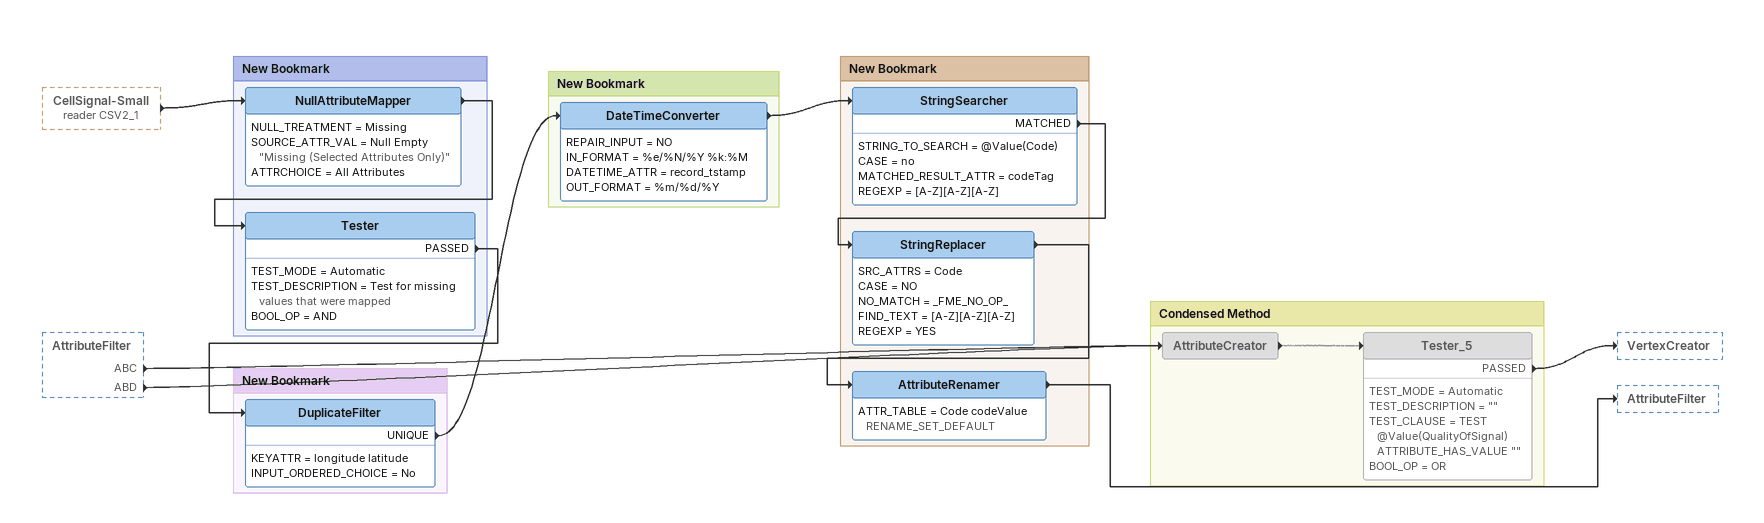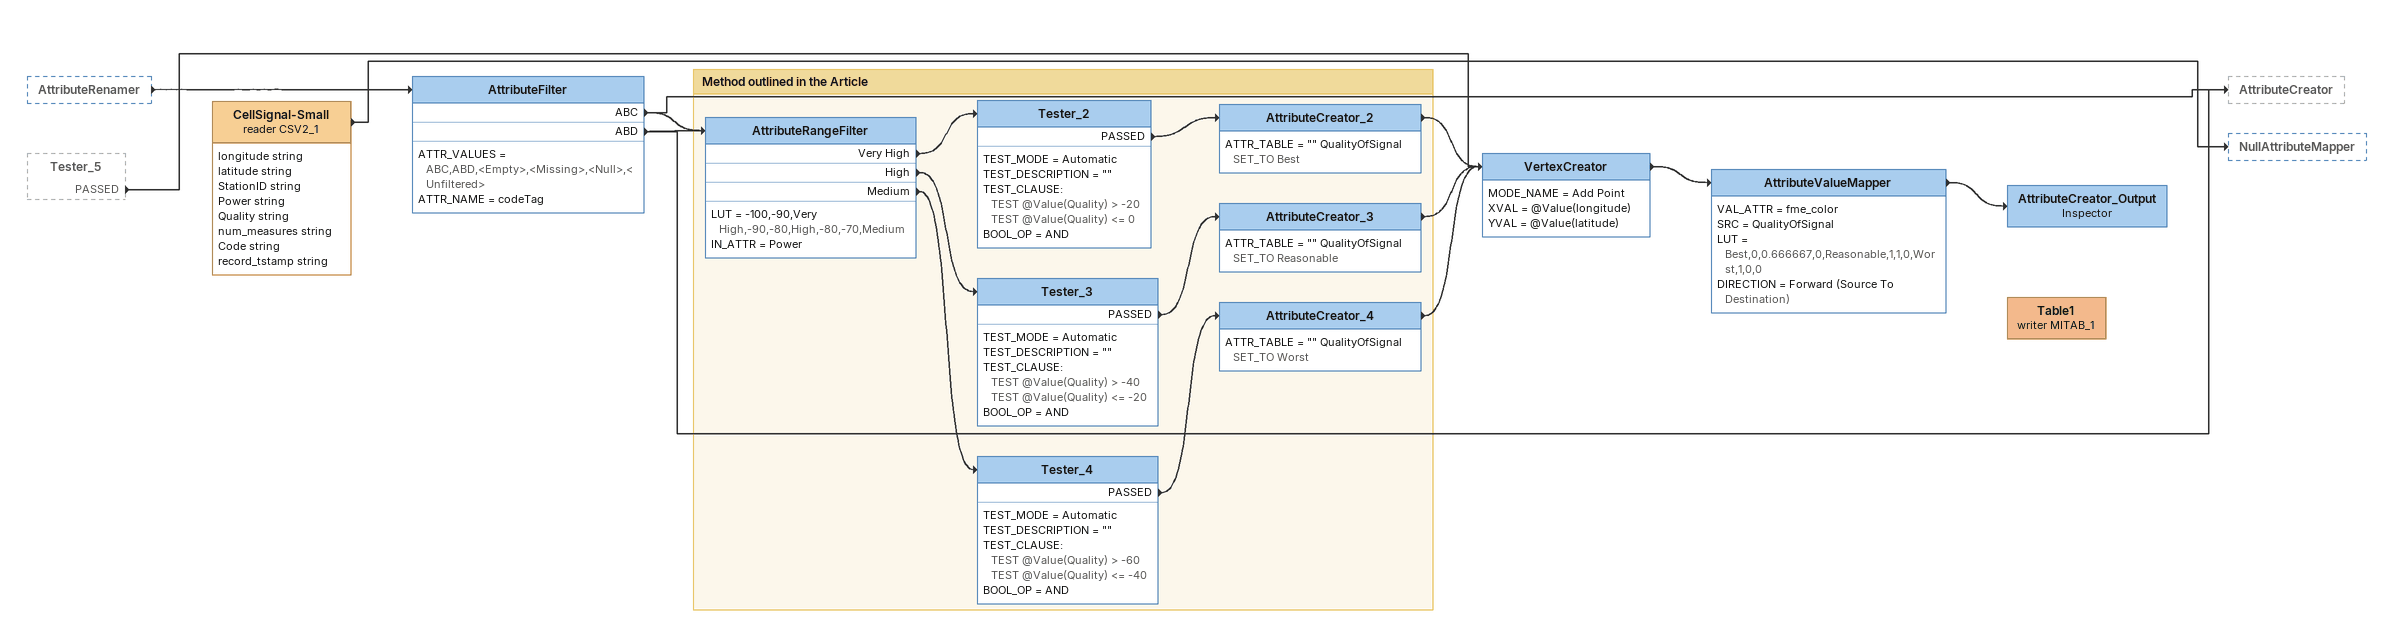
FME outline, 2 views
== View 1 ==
CellSignal-Small (reader CSV2_1) [outside]
    -> NullAttributeMapper
AttributeFilter [outside]
    ABC -> AttributeCreator
    ABD -> AttributeCreator

Bookmark: New Bookmark
NullAttributeMapper
    NULL_TREATMENT = Missing
    SOURCE_ATTR_VAL = Null Empty "Missing (Selected Attributes Only)"
    ATTRCHOICE = All Attributes
    -> Tester
Tester
    TEST_MODE = Automatic
    TEST_DESCRIPTION = Test for missing values that were mapped
    BOOL_OP = AND
    PASSED -> DuplicateFilter

Bookmark: New Bookmark
DuplicateFilter
    KEYATTR = longitude latitude
    INPUT_ORDERED_CHOICE = No
    UNIQUE -> DateTimeConverter

Bookmark: New Bookmark
DateTimeConverter
    REPAIR_INPUT = NO
    IN_FORMAT = %e/%N/%Y %k:%M
    DATETIME_ATTR = record_tstamp
    OUT_FORMAT = %m/%d/%Y
    -> StringSearcher

Bookmark: New Bookmark
StringSearcher
    STRING_TO_SEARCH = @Value(Code)
    CASE = no
    MATCHED_RESULT_ATTR = codeTag
    REGEXP = [A-Z][A-Z][A-Z]
    MATCHED -> StringReplacer
StringReplacer
    SRC_ATTRS = Code
    CASE = NO
    NO_MATCH = _FME_NO_OP_
    FIND_TEXT = [A-Z][A-Z][A-Z]
    REGEXP = YES
    -> AttributeRenamer
AttributeRenamer
    ATTR_TABLE = Code codeValue RENAME_SET_DEFAULT
    -> AttributeFilter

Bookmark: Condensed Method
AttributeCreator [off]
    -> Tester_5 [off]
Tester_5 [off]
    TEST_MODE = Automatic
    TEST_DESCRIPTION = ""
    TEST_CLAUSE = TEST @Value(QualityOfSignal) ATTRIBUTE_HAS_VALUE ""
    BOOL_OP = OR
    PASSED -> VertexCreator

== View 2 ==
AttributeRenamer [outside]
    -> AttributeFilter
Tester_5 [outside]
    PASSED -> VertexCreator
CellSignal-Small (reader CSV2_1)
    attributes: longitude string, latitude string, StationID string, Power string, Quality string, num_measures string, Code string, record_tstamp string
    -> NullAttributeMapper
AttributeFilter
    ATTR_VALUES = ABC,ABD,<Empty>,<Missing>,<Null>,<Unfiltered>
    ATTR_NAME = codeTag
    ABC -> AttributeCreator
    ABC -> AttributeRangeFilter
    ABD -> AttributeCreator
    ABD -> AttributeRangeFilter
VertexCreator
    MODE_NAME = Add Point
    XVAL = @Value(longitude)
    YVAL = @Value(latitude)
    -> AttributeValueMapper
AttributeValueMapper
    VAL_ATTR = fme_color
    SRC = QualityOfSignal
    LUT = Best,0,0.666667,0,Reasonable,1,1,0,Worst,1,0,0
    DIRECTION = Forward (Source To Destination)
    -> AttributeCreator_Output
AttributeCreator_Output: Inspector
Table1 (writer MITAB_1)

Bookmark: Method outlined in the Article
AttributeRangeFilter
    LUT = -100,-90,Very High,-90,-80,High,-80,-70,Medium
    IN_ATTR = Power
    Very High -> Tester_2
    High -> Tester_3
    Medium -> Tester_4
Tester_2
    TEST_MODE = Automatic
    TEST_DESCRIPTION = ""
    TEST_CLAUSE:
      TEST @Value(Quality) > -20
      TEST @Value(Quality) <= 0
    BOOL_OP = AND
    PASSED -> AttributeCreator_2
AttributeCreator_2
    ATTR_TABLE = "" QualityOfSignal SET_TO Best
    -> VertexCreator
Tester_3
    TEST_MODE = Automatic
    TEST_DESCRIPTION = ""
    TEST_CLAUSE:
      TEST @Value(Quality) > -40
      TEST @Value(Quality) <= -20
    BOOL_OP = AND
    PASSED -> AttributeCreator_3
AttributeCreator_3
    ATTR_TABLE = "" QualityOfSignal SET_TO Reasonable
    -> VertexCreator
Tester_4
    TEST_MODE = Automatic
    TEST_DESCRIPTION = ""
    TEST_CLAUSE:
      TEST @Value(Quality) > -60
      TEST @Value(Quality) <= -40
    BOOL_OP = AND
    PASSED -> AttributeCreator_4
AttributeCreator_4
    ATTR_TABLE = "" QualityOfSignal SET_TO Worst
    -> VertexCreator
